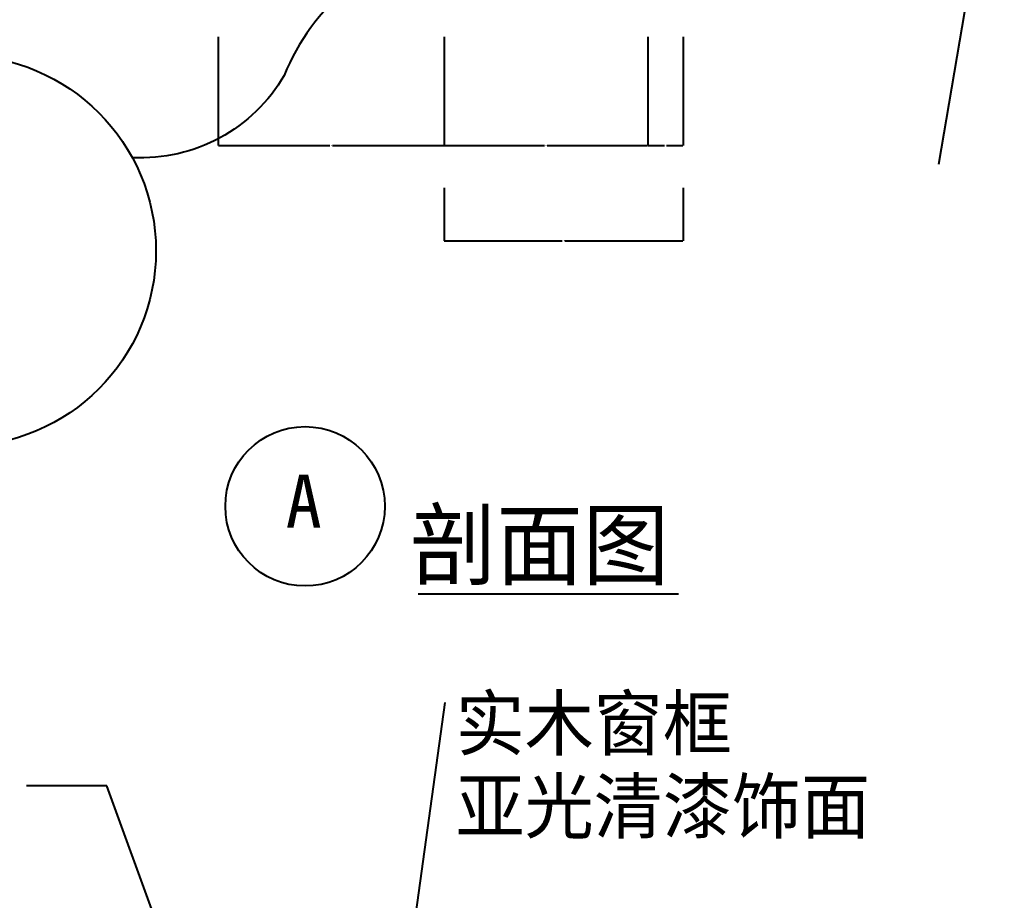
# Model space of a CAD drawing. Header units: metres. Extents: x 196 to 5438, y 102 to 7180.
# Drawn here: x 4226 to 5347, y 1926 to 2920 of the extents above; entities that cross this region are included whole.
import ezdxf

# ---------------------------------------------------------------- set-up
doc = ezdxf.new("R2010")
doc.units = ezdxf.units.M
doc.layers.add('DIM', color=3, linetype='Continuous')
doc.layers.add('TEXT', color=3, linetype='Continuous')
doc.dimstyles.get("Standard").update_dxf_attribs({"dimtxt": 2.5, "dimasz": 2.5, "dimexe": 1.25, "dimexo": 0.625, "dimtad": 1, "dimcen": 2.5, "dimazin": 3, "dimtfac": 1, "dimtmove": 0, "dimatfit": 3})

# ---------------------------------------------------------------- blocks, each defined once
blk = doc.blocks.new('*D1')
for p, q in [((4449.81, 2901.06), (4449.81, 2778.31)), ((4704.81, 2901.06), (4704.81, 2778.31)), ((4450.06, 2778.31), (4575.81, 2778.31)), ((4578.81, 2778.31), (4704.56, 2778.31))]:
    blk.add_line(p, q)
at = {"layer": 'Defpoints'}
for p in [(4449.81, 2901.06), (4704.81, 2901.06), (4449.81, 2778.31)]:
    blk.add_point(p, dxfattribs=at)
at = {"layer": 'DIM', "insert": (4577.31, 2778.31), "char_height": 1, "attachment_point": 5}
blk.add_mtext('255', dxfattribs=at)
blk = doc.blocks.new('*D58')
for p, q in [((4934.81, 2901.06), (4934.81, 2778.31)), ((4974.81, 2901.06), (4974.81, 2778.31)), ((4935.06, 2778.31), (4953.81, 2778.31)), ((4955.81, 2778.31), (4974.56, 2778.31))]:
    blk.add_line(p, q)
at = {"layer": 'Defpoints'}
for p in [(4934.81, 2901.06), (4974.81, 2901.06), (4934.81, 2778.31)]:
    blk.add_point(p, dxfattribs=at)
at = {"layer": 'DIM', "insert": (4954.81, 2778.31), "char_height": 1, "attachment_point": 5}
blk.add_mtext('40', dxfattribs=at)
blk = doc.blocks.new('*D59')
for p, q in [((4704.81, 2730.68), (4704.81, 2670.92)), ((4974.81, 2730.68), (4974.81, 2670.92)), ((4705.06, 2670.92), (4838.31, 2670.92)), ((4841.31, 2670.92), (4974.56, 2670.92))]:
    blk.add_line(p, q)
at = {"layer": 'Defpoints'}
for p in [(4704.81, 2730.68), (4974.81, 2730.68), (4704.81, 2670.92)]:
    blk.add_point(p, dxfattribs=at)
at = {"layer": 'DIM', "insert": (4839.81, 2670.92), "char_height": 1, "attachment_point": 5}
blk.add_mtext('270', dxfattribs=at)
blk = doc.blocks.new('*D60')
for p, q in [((4704.81, 2901.06), (4704.81, 2778.31)), ((4934.81, 2901.06), (4934.81, 2778.31)), ((4705.06, 2778.31), (4818.31, 2778.31)), ((4821.31, 2778.31), (4934.56, 2778.31))]:
    blk.add_line(p, q)
at = {"layer": 'Defpoints'}
for p in [(4704.81, 2901.06), (4934.81, 2901.06), (4704.81, 2778.31)]:
    blk.add_point(p, dxfattribs=at)
at = {"layer": 'DIM', "insert": (4819.81, 2778.31), "char_height": 1, "attachment_point": 5}
blk.add_mtext('230', dxfattribs=at)

msp = doc.modelspace()

# ---------------------------------------------------------------- linework, layer by layer
at = {"layer": 'DIM'}
msp.add_line((5347.29, 3251.12), (5262.88, 2757), dxfattribs=at)
msp.add_lwpolyline([(4704.81, 3008.91, 0.25), (4524.45, 2857.64, -0.28), (4352.86, 2764.61, -1.41)], format="xyb", dxfattribs=at)
msp.add_circle((4158.91, 2659.45), 220.62, dxfattribs=at)
at = {"layer": 'TEXT'}
msp.add_line((4675.66, 2271.93), (4969.53, 2271.93), dxfattribs=at)
msp.add_circle((4547.88, 2370.94), 90, dxfattribs=at)

# ---------------------------------------------------------------- texts
for s, height, p in [('A', 60, (4525.93, 2346.8)), ('剖面图', 75, (4666.46, 2289.87)), ('实木窗框', 60, (4717.84, 2095.88)), ('亚光清漆饰面', 60, (4717.84, 2002.15))]:
    msp.add_text(s, height=height, dxfattribs=at).set_placement(p)

# ---------------------------------------------------------------- dimensions: what is measured, and where the dimension line sits
at = {"layer": 'DIM'}
for base, p1, p2, picture, middle in [((4449.81, 2778.31), (4449.81, 2901.06), (4704.81, 2901.06), '*D1', (4577.31, 2778.31)), ((4934.81, 2778.31), (4934.81, 2901.06), (4974.81, 2901.06), '*D58', (4954.81, 2778.31))]:
    dim = msp.add_linear_dim(base=base, p1=p1, p2=p2, dimstyle='Standard', dxfattribs=at)
    dim.commit()
    dim.dimension.update_dxf_attribs({"geometry": picture, "text_midpoint": middle})
for base, p1, p2, text, picture, middle in [((4704.81, 2778.31), (4704.81, 2901.06), (4934.81, 2901.06), '230', '*D60', (4819.81, 2778.31)), ((4704.81, 2670.92), (4704.81, 2730.68), (4974.81, 2730.68), '270', '*D59', (4839.81, 2670.92))]:
    dim = msp.add_linear_dim(base=base, p1=p1, p2=p2, text=text, dimstyle='Standard', dxfattribs=at)
    dim.commit()
    dim.dimension.update_dxf_attribs({"geometry": picture, "text_midpoint": middle})

# ---------------------------------------------------------------- leaders
for points in [[(4625.48, 1564.57), (4706, 2149.24)], [(4449.11, 1713.43), (4323.95, 2055.26), (4233.24, 2055.26)]]:
    msp.add_leader(points, dimstyle='Standard', dxfattribs=at)

doc.saveas('drawing.dxf')
